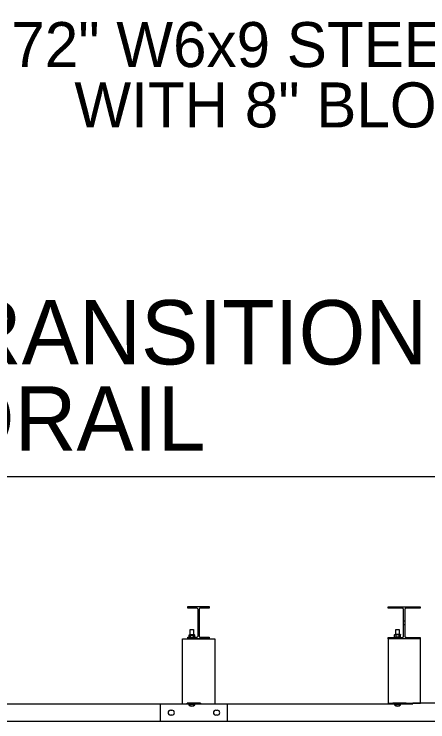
# Model space of a CAD drawing. Extents: x 503 to 668, y 143 to 243.
# Drawn here: x 620.52 to 626.96, y 193.37 to 204.38 of the extents above; entities that cross this region are included whole.
import ezdxf

# ---------------------------------------------------------------- set-up
doc = ezdxf.new("R2010")
doc.units = 0
for name, color, linetype in [('Level 2', 7, 'Continuous'), ('R_PL_GRAILLT_PR', 7, 'Continuous'), ('R_TS_DIM_PR', 7, 'Continuous')]:
    doc.layers.add(name, color=color, linetype=linetype)

msp = doc.modelspace()

# ---------------------------------------------------------------- linework, layer by layer
at = {"layer": 'Level 2'}
msp.add_lwpolyline([(586.691, 227.752), (642.413, 227.752), (642.413, 197.181), (586.691, 197.181)], close=True, dxfattribs=at)
at = {"layer": 'R_PL_GRAILLT_PR'}
for p, q in [((623.229, 195.14), (623.229, 195.164)), ((623.229, 195.164), (623.562, 195.164)), ((623.365, 195.14), (623.229, 195.14)), ((623.386, 194.705), (623.386, 195.12)), ((623.405, 195.12), (623.405, 194.705)), ((623.562, 195.14), (623.426, 195.14)), ((623.562, 195.164), (623.562, 195.14)), ((626.346, 195.139), (626.346, 195.16)), ((626.346, 195.16), (626.845, 195.16)), ((626.565, 195.139), (626.346, 195.139)), ((626.586, 195.118), (626.586, 195.119)), ((626.586, 194.704), (626.586, 195.118)), ((626.605, 195.119), (626.605, 195.118)), ((626.605, 195.118), (626.605, 194.704)), ((626.845, 195.139), (626.626, 195.139)), ((626.845, 195.16), (626.845, 195.139)), ((626.585, 194.781), (626.585, 195.041)), ((626.606, 195.041), (626.606, 194.781)), ((623.265, 194.808), (623.317, 194.808)), ((626.466, 194.808), (626.518, 194.808)), ((623.229, 194.685), (623.365, 194.685)), ((623.229, 194.661), (623.229, 194.685)), ((623.246, 194.685), (623.246, 194.718)), ((623.246, 194.682), (623.246, 194.685)), ((623.258, 194.723), (623.252, 194.723)), ((623.252, 194.676), (623.258, 194.676)), ((623.291, 194.723), (623.258, 194.723)), ((623.291, 194.676), (623.258, 194.676)), ((623.291, 194.676), (623.265, 194.676)), ((623.269, 194.72), (623.291, 194.72)), ((623.269, 194.685), (623.269, 194.718)), ((623.269, 194.682), (623.269, 194.685)), ((623.314, 194.679), (623.269, 194.679)), ((623.325, 194.723), (623.291, 194.723)), ((623.291, 194.72), (623.314, 194.72)), ((623.291, 194.676), (623.325, 194.676)), ((623.317, 194.676), (623.291, 194.676)), ((623.314, 194.685), (623.314, 194.718)), ((623.314, 194.682), (623.314, 194.685)), ((623.33, 194.723), (623.325, 194.723)), ((623.325, 194.676), (623.33, 194.676)), ((623.337, 194.685), (623.337, 194.718)), ((623.337, 194.682), (623.337, 194.685)), ((623.426, 194.685), (623.562, 194.685)), ((623.562, 194.685), (623.562, 194.661)), ((626.346, 194.683), (626.36, 194.683)), ((626.346, 194.661), (626.346, 194.683)), ((626.36, 194.683), (626.477, 194.683)), ((626.446, 194.692), (626.446, 194.724)), ((626.446, 194.688), (626.446, 194.692)), ((626.458, 194.73), (626.453, 194.73)), ((626.492, 194.73), (626.458, 194.73)), ((626.492, 194.683), (626.466, 194.683)), ((626.469, 194.727), (626.492, 194.727)), ((626.469, 194.689), (626.469, 194.724)), ((626.469, 194.688), (626.469, 194.689)), ((626.514, 194.686), (626.469, 194.686)), ((626.477, 194.683), (626.565, 194.683)), ((626.525, 194.73), (626.492, 194.73)), ((626.492, 194.727), (626.514, 194.727)), ((626.518, 194.683), (626.492, 194.683)), ((626.514, 194.688), (626.514, 194.724)), ((626.531, 194.73), (626.525, 194.73)), ((626.537, 194.688), (626.537, 194.724)), ((626.626, 194.683), (626.714, 194.683)), ((626.714, 194.683), (626.831, 194.683)), ((626.831, 194.683), (626.845, 194.683)), ((626.845, 194.683), (626.845, 194.661)), ((623.146, 193.661), (623.146, 194.661)), ((623.146, 194.661), (623.646, 194.661)), ((623.562, 194.661), (623.229, 194.661)), ((623.646, 194.661), (623.646, 193.661)), ((626.346, 194.661), (626.346, 193.661)), ((626.351, 194.661), (626.346, 194.661)), ((626.351, 194.661), (626.346, 194.661)), ((626.486, 194.661), (626.351, 194.661)), ((626.705, 194.661), (626.486, 194.661)), ((626.841, 194.661), (626.705, 194.661)), ((626.846, 194.661), (626.705, 194.661)), ((626.846, 194.661), (626.841, 194.661)), ((626.845, 194.661), (626.841, 194.661)), ((626.846, 193.661), (626.846, 194.661)), ((598.29, 193.649), (626.73, 193.649)), ((622.802, 193.37), (622.802, 193.65)), ((623.427, 193.659), (623.218, 193.659)), ((623.218, 193.65), (623.427, 193.65)), ((623.245, 193.641), (623.245, 193.641)), ((623.245, 193.641), (623.338, 193.641)), ((623.245, 193.641), (623.245, 193.633)), ((623.291, 193.66), (623.25, 193.66)), ((623.25, 193.659), (623.25, 193.65)), ((623.265, 193.66), (623.265, 193.661)), ((623.333, 193.66), (623.291, 193.66)), ((623.317, 193.66), (623.317, 193.661)), ((623.338, 193.641), (623.338, 193.641)), ((623.338, 193.633), (623.338, 193.641)), ((623.396, 193.659), (623.396, 193.65)), ((623.843, 193.37), (623.843, 193.65)), ((626.346, 193.661), (626.846, 193.661)), ((626.627, 193.659), (626.419, 193.659)), ((626.419, 193.65), (626.627, 193.65)), ((626.445, 193.642), (626.445, 193.641)), ((626.445, 193.642), (626.539, 193.642)), ((626.445, 193.641), (626.445, 193.634)), ((626.492, 193.66), (626.45, 193.66)), ((626.466, 193.66), (626.466, 193.661)), ((626.533, 193.66), (626.492, 193.66)), ((626.518, 193.66), (626.518, 193.661)), ((626.539, 193.641), (626.539, 193.642)), ((626.539, 193.634), (626.539, 193.641)), ((626.596, 193.659), (626.596, 193.65)), ((635.186, 193.661), (626.73, 193.661)), ((616.552, 193.379), (623.843, 193.379)), ((622.802, 193.379), (636.311, 193.379))]:
    msp.add_line(p, q, dxfattribs=at)
for points in [[(622.96, 193.552), (622.98, 193.552)], [(622.98, 193.474), (622.96, 193.474)], [(623.665, 193.552), (623.685, 193.552)], [(623.685, 193.474), (623.665, 193.474)]]:
    msp.add_lwpolyline(points, dxfattribs=at)
for centre, radius, start, end in [((623.365, 195.12), 0.0208, 0.0041, 89.9963), ((623.426, 195.12), 0.0208, 90.0037, 179.9959), ((626.565, 195.118), 0.0208, 3.4364, 89.9994), ((626.626, 195.118), 0.0208, 89.992, 176.5636), ((623.365, 194.705), 0.0208, 270.0038, 359.9958), ((623.426, 194.705), 0.0208, 180.0042, 269.9962), ((626.565, 194.704), 0.0208, 270.0008, 0.0032), ((626.626, 194.704), 0.0208, 179.9968, 270.0078), ((623.291, 193.68), 0.0663, 225.0425, 314.9575), ((626.492, 193.681), 0.0663, 225.0425, 314.9575), ((622.96, 193.513), 0.0392, 90.0005, 270.0005), ((622.98, 193.513), 0.0392, 270.0005, 90.0005), ((623.665, 193.513), 0.0392, 90.0005, 270.0005), ((623.685, 193.513), 0.0392, 270.0005, 90.0005)]:
    msp.add_arc(centre, radius, start, end, dxfattribs=at)
for points, degree in [([(623.26, 195.14), (623.26, 195.164)], 1), ([(623.323, 195.164), (623.323, 195.14)], 1), ([(626.46, 195.139), (626.46, 195.16)], 1), ([(626.523, 195.16), (626.523, 195.139)], 1), ([(626.586, 194.942), (626.605, 194.942)], 1), ([(623.265, 194.723), (623.265, 194.808)], 1), ([(623.317, 194.808), (623.317, 194.723)], 1), ([(626.466, 194.73), (626.466, 194.808)], 1), ([(626.518, 194.808), (626.518, 194.73)], 1), ([(626.605, 194.88), (626.586, 194.88)], 1), ([(623.246, 194.718), (623.252, 194.723)], 1), ([(623.246, 194.718), (623.248, 194.719), (623.251, 194.722), (623.255, 194.723), (623.258, 194.723), (623.258, 194.723)], 3), ([(623.246, 194.682), (623.248, 194.68), (623.251, 194.678), (623.255, 194.676), (623.258, 194.676), (623.258, 194.676)], 3), ([(623.252, 194.676), (623.246, 194.682)], 1), ([(623.258, 194.676), (623.257, 194.676)], 1), ([(623.258, 194.723), (623.259, 194.723), (623.263, 194.722), (623.266, 194.72), (623.268, 194.718), (623.269, 194.718)], 3), ([(623.258, 194.676), (623.259, 194.677), (623.263, 194.677), (623.266, 194.679), (623.268, 194.681), (623.269, 194.682)], 3), ([(623.26, 194.661), (623.26, 194.685)], 1), ([(623.269, 194.72), (623.265, 194.723)], 1), ([(623.265, 194.676), (623.269, 194.679)], 1), ([(623.265, 194.676), (623.265, 194.676)], 1), ([(623.291, 194.723), (623.291, 194.723), (623.288, 194.723), (623.281, 194.722), (623.274, 194.72), (623.27, 194.718), (623.269, 194.718)], 3), ([(623.269, 194.679), (623.269, 194.72)], 1), ([(623.291, 194.676), (623.291, 194.676), (623.288, 194.676), (623.281, 194.677), (623.274, 194.679), (623.27, 194.681), (623.269, 194.682)], 3), ([(623.314, 194.718), (623.312, 194.718), (623.308, 194.72), (623.3, 194.722), (623.294, 194.723), (623.291, 194.723)], 3), ([(623.314, 194.682), (623.312, 194.681), (623.308, 194.679), (623.3, 194.677), (623.294, 194.676), (623.291, 194.676)], 3), ([(623.314, 194.718), (623.316, 194.719), (623.319, 194.722), (623.323, 194.723), (623.325, 194.723), (623.325, 194.723)], 3), ([(623.317, 194.723), (623.314, 194.72)], 1), ([(623.314, 194.72), (623.314, 194.679)], 1), ([(623.314, 194.682), (623.316, 194.68), (623.319, 194.678), (623.323, 194.676), (623.325, 194.676), (623.325, 194.676)], 3), ([(623.314, 194.679), (623.317, 194.676)], 1), ([(623.317, 194.676), (623.317, 194.676)], 1), ([(623.323, 194.685), (623.323, 194.661)], 1), ([(623.325, 194.723), (623.327, 194.723), (623.33, 194.722), (623.334, 194.72), (623.336, 194.718), (623.337, 194.718)], 3), ([(623.325, 194.676), (623.327, 194.677), (623.33, 194.677), (623.334, 194.679), (623.336, 194.681), (623.337, 194.682)], 3), ([(623.33, 194.723), (623.337, 194.718)], 1), ([(623.337, 194.682), (623.33, 194.676)], 1), ([(626.446, 194.724), (626.448, 194.726), (626.451, 194.728), (626.456, 194.73), (626.458, 194.73), (626.458, 194.73)], 3), ([(626.446, 194.724), (626.453, 194.73)], 1), ([(626.453, 194.683), (626.446, 194.688)], 1), ([(626.446, 194.688), (626.448, 194.687), (626.451, 194.684), (626.456, 194.683), (626.458, 194.683), (626.458, 194.683)], 3), ([(626.458, 194.73), (626.457, 194.729)], 1), ([(626.458, 194.73), (626.459, 194.729), (626.463, 194.729), (626.466, 194.726), (626.468, 194.725), (626.469, 194.724)], 3), ([(626.458, 194.683), (626.459, 194.683), (626.463, 194.684), (626.466, 194.686), (626.468, 194.688), (626.469, 194.688)], 3), ([(626.46, 194.661), (626.46, 194.683)], 1), ([(626.469, 194.727), (626.466, 194.73)], 1), ([(626.466, 194.683), (626.469, 194.686)], 1), ([(626.466, 194.683), (626.466, 194.683)], 1), ([(626.492, 194.73), (626.491, 194.73), (626.488, 194.729), (626.481, 194.729), (626.474, 194.727), (626.47, 194.725), (626.469, 194.724)], 3), ([(626.469, 194.686), (626.469, 194.727)], 1), ([(626.492, 194.683), (626.491, 194.683), (626.488, 194.683), (626.481, 194.684), (626.474, 194.686), (626.47, 194.688), (626.469, 194.688)], 3), ([(626.514, 194.724), (626.512, 194.725), (626.508, 194.727), (626.5, 194.729), (626.495, 194.729), (626.492, 194.73)], 3), ([(626.514, 194.688), (626.512, 194.687), (626.508, 194.686), (626.5, 194.683), (626.495, 194.683), (626.492, 194.683)], 3), ([(626.514, 194.724), (626.516, 194.726), (626.519, 194.728), (626.523, 194.73), (626.525, 194.73), (626.525, 194.73)], 3), ([(626.518, 194.73), (626.514, 194.727)], 1), ([(626.514, 194.727), (626.514, 194.686)], 1), ([(626.514, 194.688), (626.516, 194.687), (626.519, 194.684), (626.523, 194.683), (626.525, 194.683), (626.525, 194.683)], 3), ([(626.514, 194.686), (626.518, 194.683)], 1), ([(626.518, 194.683), (626.518, 194.683)], 1), ([(626.523, 194.683), (626.523, 194.661)], 1), ([(626.525, 194.73), (626.527, 194.729), (626.531, 194.729), (626.534, 194.726), (626.536, 194.725), (626.537, 194.724)], 3), ([(626.525, 194.683), (626.527, 194.683), (626.531, 194.684), (626.534, 194.686), (626.536, 194.688), (626.537, 194.688)], 3), ([(626.531, 194.73), (626.537, 194.724)], 1), ([(626.537, 194.688), (626.531, 194.683)], 1), ([(623.218, 193.65), (623.218, 193.659)], 1), ([(623.25, 193.641), (623.25, 193.66)], 1), ([(623.291, 193.644), (623.291, 193.644), (623.288, 193.643), (623.283, 193.642), (623.278, 193.641), (623.276, 193.641)], 3), ([(623.307, 193.641), (623.305, 193.641), (623.3, 193.642), (623.295, 193.643), (623.291, 193.644), (623.291, 193.644)], 3), ([(623.333, 193.66), (623.333, 193.641)], 1), ([(623.427, 193.659), (623.427, 193.65)], 1), ([(626.419, 193.65), (626.419, 193.659)], 1), ([(626.45, 193.642), (626.45, 193.66)], 1), ([(626.492, 193.644), (626.492, 193.644), (626.488, 193.643), (626.483, 193.642), (626.478, 193.642), (626.476, 193.642)], 3), ([(626.507, 193.642), (626.505, 193.642), (626.5, 193.642), (626.495, 193.643), (626.492, 193.644), (626.492, 193.644)], 3), ([(626.533, 193.66), (626.533, 193.642)], 1), ([(626.627, 193.659), (626.627, 193.65)], 1)]:
    msp.add_open_spline(points, degree=degree, dxfattribs=at)

# ---------------------------------------------------------------- texts
at = {"layer": 'R_TS_DIM_PR'}
for s, height, p in [('72" W6x9 STEEL POST', 0.7, (620.481, 203.552)), ('WITH 8" BLOCKOUT', 0.7, (621.462, 202.614)), ('THRIE BEAM BULLNOSE TRANSITION ', 1, (602.808, 198.928)), ('TO W-BEAM GUARDRAIL', 1, (607.603, 197.588))]:
    msp.add_text(s, height=height, dxfattribs=at).set_placement(p)

doc.saveas('drawing.dxf')
